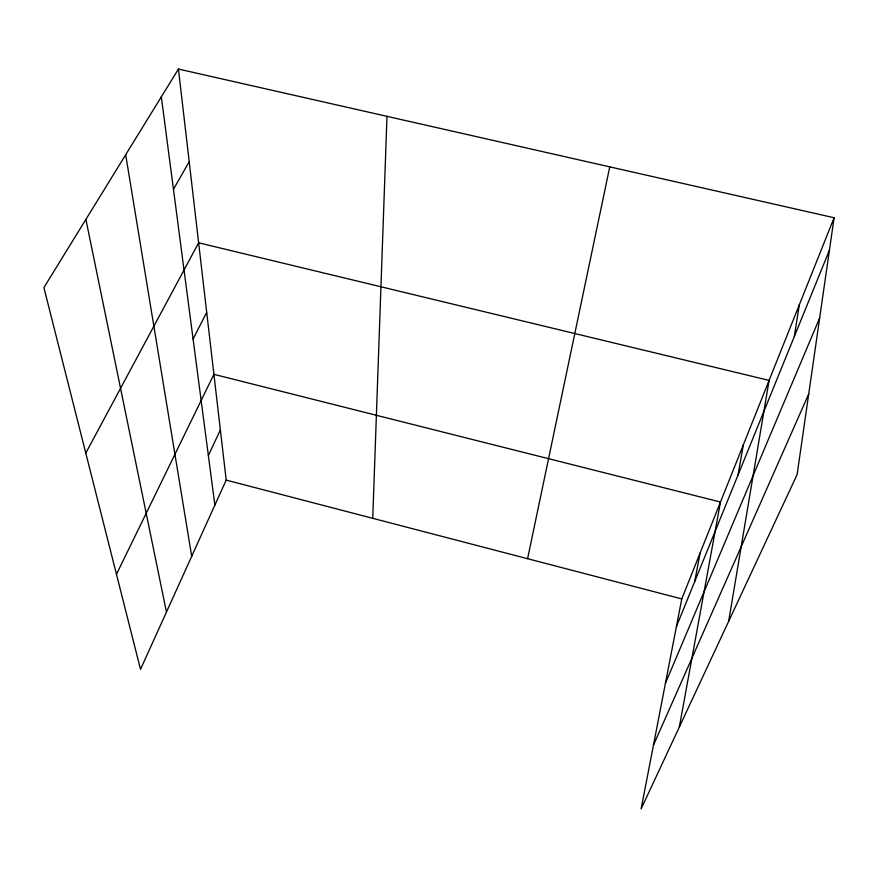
<?xml version="1.0" encoding="UTF-8"?>
<svg xmlns="http://www.w3.org/2000/svg" width="878" height="878" viewBox="0 0 878 878"><rect width="100%" height="100%" fill="white"/><g stroke="black" fill="none" stroke-linecap="round" stroke-linejoin="round"><path stroke-width="1.32" d="M372.733 518.316L386.989 116.335M834.1 217.744L797.103 474.636L641.105 808.956L681.767 598.917L834.1 217.744L178.432 69.044L43.9 287.611L140.524 669.332L226.195 480.101L178.432 69.044M794.316 336.548L799.309 304.798M728.663 621.306L769.095 380.404L198.626 242.8L85.792 453.103M738.025 475.02L743.337 444.861M679.331 727.028L720.487 502.029L213.903 374.324L116.467 574.289M694.717 581.554L700.095 553.063M527.579 558.704L609.76 166.864M676.411 626.585L829.425 250.175M665.436 683.293L819.668 317.935M653.451 745.192L808.715 393.97M208.371 455.528L220.367 429.935M193.094 339.04L206.703 312.338M173.449 189.308L189.198 161.728M226.195 480.101L681.767 598.917M85.89 219.39L166.458 612.043M125.686 154.737L191.7 556.29M161.322 96.832L214.869 505.113"/></g></svg>
